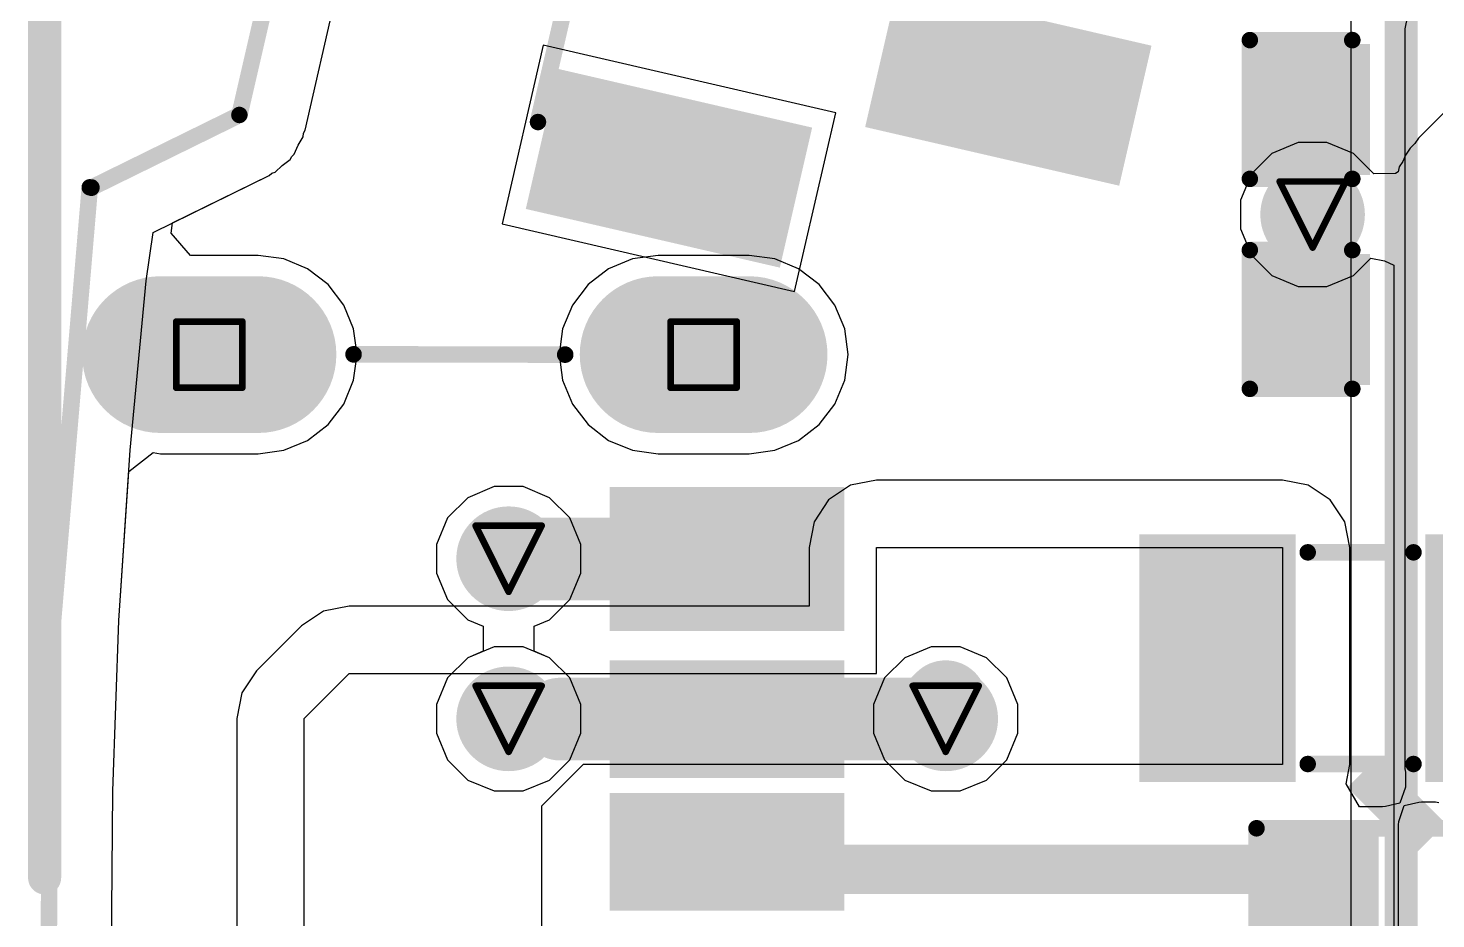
# Model space of a CAD drawing. Header units: inches. Extents: x -6 to 385, y -2 to 102.
# Drawn here: x -6.04 to 4.78, y 22.49 to 29.33 of the extents above; entities that cross this region are included whole.
import ezdxf

# ---------------------------------------------------------------- set-up
doc = ezdxf.new("R2010")
doc.units = ezdxf.units.IN
for name, color, linetype in [('Board outline', 216, 'Continuous'), ('Bottom Layer', 5, 'Continuous'), ('Bottom Overlay', 54, 'Continuous'), ('Bottom Paste', 16, 'Continuous'), ('Bottom Solder', 6, 'Continuous'), ('Dimensions', 6, 'Continuous'), ('Drill Drawing', 1, 'Continuous'), ('Layer 1', 16, 'Continuous'), ('Layer 2', 76, 'Continuous'), ('Multi-Layer', 9, 'Continuous'), ('Pad Holes', 156, 'Continuous'), ('Top Layer', 1, 'Continuous'), ('Top Solder', 216, 'Continuous'), ('Via Holes', 16, 'Continuous')]:
    doc.layers.add(name, color=color, linetype=linetype)

# ---------------------------------------------------------------- blocks, each defined once
blk = doc.blocks.new('C___0603_B_74')
at = {"layer": 'Bottom Layer'}
for points in [[(-1.143, -0.445), (-1.143, 0.445), (-0.381, 0.445), (-0.381, -0.445)], [(0.381, -0.445), (0.381, 0.445), (1.143, 0.445), (1.143, -0.445)]]:
    blk.add_hatch(color=5, dxfattribs=at).paths.add_polyline_path(points)
at = {"layer": 'Bottom Paste'}
for points in [[(-1.143, -0.445), (-1.143, 0.445), (-0.381, 0.445), (-0.381, -0.445)], [(0.381, -0.445), (0.381, 0.445), (1.143, 0.445), (1.143, -0.445)]]:
    blk.add_hatch(color=16, dxfattribs=at).paths.add_polyline_path(points)
at = {"layer": 'Bottom Solder'}
for points in [[(-1.203, -0.504), (-1.203, 0.504), (-0.321, 0.504), (-0.321, -0.504)], [(0.321, -0.504), (0.321, 0.504), (1.203, 0.504), (1.203, -0.504)]]:
    blk.add_hatch(color=6, dxfattribs=at).paths.add_polyline_path(points)
at = {"layer": 'Bottom Overlay'}
for points in [[(-1.245, 0.533, 0.127, 0.127, 0), (-0.457, 0.533, 0.127, 0.127, 0)], [(-1.245, -0.533, 0.127, 0.127, 0), (-1.245, 0.533, 0.127, 0.127, 0)], [(0.457, 0.533, 0.127, 0.127, 0), (1.245, 0.533, 0.127, 0.127, 0)], [(1.245, -0.533, 0.127, 0.127, 0), (1.245, 0.533, 0.127, 0.127, 0)], [(-1.245, -0.533, 0.127, 0.127, 0), (-0.457, -0.533, 0.127, 0.127, 0)], [(0.457, -0.533, 0.127, 0.127, 0), (1.245, -0.533, 0.127, 0.127, 0)]]:
    blk.add_lwpolyline(points, format="xyseb", dxfattribs=at)
for points in [[(-1.276, 0.533, 0.0635, 0.0635, 1), (-1.213, 0.533, 0.0635, 0.0635, 1)], [(-1.276, 0.533, 0.0635, 0.0635, 1), (-1.213, 0.533, 0.0635, 0.0635, 1)], [(-0.489, 0.533, 0.0635, 0.0635, 1), (-0.425, 0.533, 0.0635, 0.0635, 1)], [(0.425, 0.533, 0.0635, 0.0635, 1), (0.489, 0.533, 0.0635, 0.0635, 1)], [(1.213, 0.533, 0.0635, 0.0635, 1), (1.276, 0.533, 0.0635, 0.0635, 1)], [(1.213, 0.533, 0.0635, 0.0635, 1), (1.276, 0.533, 0.0635, 0.0635, 1)], [(-1.276, -0.533, 0.0635, 0.0635, 1), (-1.213, -0.533, 0.0635, 0.0635, 1)], [(-1.276, -0.533, 0.0635, 0.0635, 1), (-1.213, -0.533, 0.0635, 0.0635, 1)], [(-0.489, -0.533, 0.0635, 0.0635, 1), (-0.425, -0.533, 0.0635, 0.0635, 1)], [(0.425, -0.533, 0.0635, 0.0635, 1), (0.489, -0.533, 0.0635, 0.0635, 1)], [(1.213, -0.533, 0.0635, 0.0635, 1), (1.276, -0.533, 0.0635, 0.0635, 1)], [(1.213, -0.533, 0.0635, 0.0635, 1), (1.276, -0.533, 0.0635, 0.0635, 1)]]:
    blk.add_lwpolyline(points, format="xyseb", close=True, dxfattribs=at)
blk = doc.blocks.new('F____0805_B_75')
at = {"layer": 'Bottom Layer'}
for points in [[(-0.6, -0.85), (-1.6, -0.85), (-1.6, 0.85), (-0.6, 0.85)], [(1.6, -0.85), (0.6, -0.85), (0.6, 0.85), (1.6, 0.85)]]:
    blk.add_hatch(color=5, dxfattribs=at).paths.add_polyline_path(points)
at = {"layer": 'Bottom Paste'}
for points in [[(-0.6, -0.85), (-1.6, -0.85), (-1.6, 0.85), (-0.6, 0.85)], [(1.6, -0.85), (0.6, -0.85), (0.6, 0.85), (1.6, 0.85)]]:
    blk.add_hatch(color=16, dxfattribs=at).paths.add_polyline_path(points)
at = {"layer": 'Bottom Solder'}
for points in [[(-0.498, -0.952), (-1.702, -0.952), (-1.702, 0.952), (-0.498, 0.952)], [(1.702, -0.952), (0.498, -0.952), (0.498, 0.952), (1.702, 0.952)]]:
    blk.add_hatch(color=6, dxfattribs=at).paths.add_polyline_path(points)
at = {"layer": 'Bottom Overlay'}
for points in [[(-0.406, 0.813, 0.127, 0.127, 0), (0.406, 0.813, 0.127, 0.127, 0)], [(-0.406, -0.813, 0.127, 0.127, 0), (0.406, -0.813, 0.127, 0.127, 0)]]:
    blk.add_lwpolyline(points, format="xyseb", dxfattribs=at)
for points in [[(-0.438, 0.813, 0.0635, 0.0635, 1), (-0.375, 0.813, 0.0635, 0.0635, 1)], [(0.375, 0.813, 0.0635, 0.0635, 1), (0.438, 0.813, 0.0635, 0.0635, 1)], [(-0.438, -0.813, 0.0635, 0.0635, 1), (-0.375, -0.813, 0.0635, 0.0635, 1)], [(0.375, -0.813, 0.0635, 0.0635, 1), (0.438, -0.813, 0.0635, 0.0635, 1)]]:
    blk.add_lwpolyline(points, format="xyseb", close=True, dxfattribs=at)
blk = doc.blocks.new('C___0603_B_77')
at = {"layer": 'Bottom Layer'}
for points in [[(-1.143, -0.445), (-1.143, 0.445), (-0.381, 0.445), (-0.381, -0.445)], [(0.381, -0.445), (0.381, 0.445), (1.143, 0.445), (1.143, -0.445)]]:
    blk.add_hatch(color=5, dxfattribs=at).paths.add_polyline_path(points)
at = {"layer": 'Bottom Paste'}
for points in [[(-1.143, -0.445), (-1.143, 0.445), (-0.381, 0.445), (-0.381, -0.445)], [(0.381, -0.445), (0.381, 0.445), (1.143, 0.445), (1.143, -0.445)]]:
    blk.add_hatch(color=16, dxfattribs=at).paths.add_polyline_path(points)
at = {"layer": 'Bottom Solder'}
for points in [[(-1.203, -0.504), (-1.203, 0.504), (-0.321, 0.504), (-0.321, -0.504)], [(0.321, -0.504), (0.321, 0.504), (1.203, 0.504), (1.203, -0.504)]]:
    blk.add_hatch(color=6, dxfattribs=at).paths.add_polyline_path(points)
at = {"layer": 'Bottom Overlay'}
for points in [[(-1.245, 0.533, 0.127, 0.127, 0), (-0.457, 0.533, 0.127, 0.127, 0)], [(-1.245, -0.533, 0.127, 0.127, 0), (-1.245, 0.533, 0.127, 0.127, 0)], [(0.457, 0.533, 0.127, 0.127, 0), (1.245, 0.533, 0.127, 0.127, 0)], [(1.245, -0.533, 0.127, 0.127, 0), (1.245, 0.533, 0.127, 0.127, 0)], [(-1.245, -0.533, 0.127, 0.127, 0), (-0.457, -0.533, 0.127, 0.127, 0)], [(0.457, -0.533, 0.127, 0.127, 0), (1.245, -0.533, 0.127, 0.127, 0)]]:
    blk.add_lwpolyline(points, format="xyseb", dxfattribs=at)
for points in [[(-1.276, 0.533, 0.0635, 0.0635, 1), (-1.213, 0.533, 0.0635, 0.0635, 1)], [(-1.276, 0.533, 0.0635, 0.0635, 1), (-1.213, 0.533, 0.0635, 0.0635, 1)], [(-0.489, 0.533, 0.0635, 0.0635, 1), (-0.425, 0.533, 0.0635, 0.0635, 1)], [(0.425, 0.533, 0.0635, 0.0635, 1), (0.489, 0.533, 0.0635, 0.0635, 1)], [(1.213, 0.533, 0.0635, 0.0635, 1), (1.276, 0.533, 0.0635, 0.0635, 1)], [(1.213, 0.533, 0.0635, 0.0635, 1), (1.276, 0.533, 0.0635, 0.0635, 1)], [(-1.276, -0.533, 0.0635, 0.0635, 1), (-1.213, -0.533, 0.0635, 0.0635, 1)], [(-1.276, -0.533, 0.0635, 0.0635, 1), (-1.213, -0.533, 0.0635, 0.0635, 1)], [(-0.489, -0.533, 0.0635, 0.0635, 1), (-0.425, -0.533, 0.0635, 0.0635, 1)], [(0.425, -0.533, 0.0635, 0.0635, 1), (0.489, -0.533, 0.0635, 0.0635, 1)], [(1.213, -0.533, 0.0635, 0.0635, 1), (1.276, -0.533, 0.0635, 0.0635, 1)], [(1.213, -0.533, 0.0635, 0.0635, 1), (1.276, -0.533, 0.0635, 0.0635, 1)]]:
    blk.add_lwpolyline(points, format="xyseb", close=True, dxfattribs=at)
blk = doc.blocks.new('R___0603_B_172')
at = {"layer": 'Bottom Layer'}
for points in [[(-1.143, -0.4445), (-1.143, 0.4445), (-0.381, 0.4445), (-0.381, -0.4445)], [(0.381, -0.4445), (0.381, 0.4445), (1.143, 0.4445), (1.143, -0.4445)]]:
    blk.add_hatch(color=5, dxfattribs=at).paths.add_polyline_path(points)
at = {"layer": 'Bottom Paste'}
for points in [[(-1.143, -0.4445), (-1.143, 0.4445), (-0.381, 0.4445), (-0.381, -0.4445)], [(0.381, -0.4445), (0.381, 0.4445), (1.143, 0.4445), (1.143, -0.4445)]]:
    blk.add_hatch(color=16, dxfattribs=at).paths.add_polyline_path(points)
at = {"layer": 'Bottom Solder'}
for points in [[(-1.2446, -0.5461), (-1.2446, 0.5461), (-0.2794, 0.5461), (-0.2794, -0.5461)], [(0.2794, -0.5461), (0.2794, 0.5461), (1.2446, 0.5461), (1.2446, -0.5461)]]:
    blk.add_hatch(color=6, dxfattribs=at).paths.add_polyline_path(points)
at = {"layer": 'Bottom Overlay'}
for points in [[(-1.2192, -0.5334, 0.127, 0.127, 0), (-1.2192, 0.5334, 0.127, 0.127, 0)], [(-1.2192, 0.5334, 0.127, 0.127, 0), (1.2192, 0.5334, 0.127, 0.127, 0)], [(1.2192, -0.5334, 0.127, 0.127, 0), (1.2192, 0.5334, 0.127, 0.127, 0)], [(-1.2192, -0.5334, 0.127, 0.127, 0), (1.2192, -0.5334, 0.127, 0.127, 0)]]:
    blk.add_lwpolyline(points, format="xyseb", dxfattribs=at)
for points in [[(-1.25095, 0.5334, 0.0635, 0.0635, 1), (-1.18745, 0.5334, 0.0635, 0.0635, 1)], [(-1.25095, 0.5334, 0.0635, 0.0635, 1), (-1.18745, 0.5334, 0.0635, 0.0635, 1)], [(1.18745, 0.5334, 0.0635, 0.0635, 1), (1.25095, 0.5334, 0.0635, 0.0635, 1)], [(1.18745, 0.5334, 0.0635, 0.0635, 1), (1.25095, 0.5334, 0.0635, 0.0635, 1)], [(-1.25095, -0.5334, 0.0635, 0.0635, 1), (-1.18745, -0.5334, 0.0635, 0.0635, 1)], [(-1.25095, -0.5334, 0.0635, 0.0635, 1), (-1.18745, -0.5334, 0.0635, 0.0635, 1)], [(1.18745, -0.5334, 0.0635, 0.0635, 1), (1.25095, -0.5334, 0.0635, 0.0635, 1)], [(1.18745, -0.5334, 0.0635, 0.0635, 1), (1.25095, -0.5334, 0.0635, 0.0635, 1)]]:
    blk.add_lwpolyline(points, format="xyseb", close=True, dxfattribs=at)
blk = doc.blocks.new('TP12422673_B_175')
at = {"layer": 'Bottom Layer'}
for points in [[(2.9, 2.1), (2.9, 0.3), (2, 0.3), (2, 2.1)], [(4.1, -0.3), (4.1, -2.1), (3.2, -2.1), (3.2, -0.3)]]:
    blk.add_hatch(color=5, dxfattribs=at).paths.add_polyline_path(points)
at = {"layer": 'Bottom Paste'}
for points in [[(2.9, 2.1), (2.9, 0.3), (2, 0.3), (2, 2.1)], [(4.1, -0.3), (4.1, -2.1), (3.2, -2.1), (3.2, -0.3)]]:
    blk.add_hatch(color=16, dxfattribs=at).paths.add_polyline_path(points)
at = {"layer": 'Bottom Solder'}
for points in [[(3.002, 2.202), (3.002, 0.198), (1.898, 0.198), (1.898, 2.202)], [(4.202, -0.198), (4.202, -2.202), (3.098, -2.202), (3.098, -0.198)]]:
    blk.add_hatch(color=6, dxfattribs=at).paths.add_polyline_path(points)
at = {"layer": 'Bottom Overlay'}
blk.add_lwpolyline([(3.531, -2.261, 0.127, 0.127, 0), (-3.429, -2.261, 0.127, 0.127, 0)], format="xyseb", dxfattribs=at)
blk.add_lwpolyline([(3.499, -2.261, 0.0635, 0.0635, 1), (3.562, -2.261, 0.0635, 0.0635, 1)], format="xyseb", close=True, dxfattribs=at)
blk = doc.blocks.new('TYPE_C_31_M_17__B_176')
at = {"layer": 'Bottom Layer'}
h = blk.add_hatch(color=5, dxfattribs=at)
edge = h.paths.add_edge_path()
edge.add_arc((4.32, 1.615), 0.5, 180, 360)
edge.add_line((4.82, 1.615), (4.82, 2.365))
edge.add_arc((4.32, 2.365), 0.5, 0, 180)
edge.add_line((3.82, 2.365), (3.82, 1.615))
h = blk.add_hatch(color=5, dxfattribs=at)
edge = h.paths.add_edge_path()
edge.add_arc((4.32, -2.16), 0.5, 180, 360)
edge.add_line((4.82, -2.16), (4.82, -1.46))
edge.add_arc((4.32, -1.46), 0.5, 0, 180)
edge.add_line((3.82, -1.46), (3.82, -2.16))
for points in [[(0.15, -1.19), (0.85, -1.19), (0.85, -2.79), (0.15, -2.79)], [(1.17, -1.19), (1.87, -1.19), (1.87, -2.79), (1.17, -2.79)], [(2.3, -1.19), (3.2, -1.19), (3.2, -2.79), (2.3, -2.79)]]:
    blk.add_hatch(color=5, dxfattribs=at).paths.add_polyline_path(points)
at = {"layer": 'Bottom Paste'}
for points in [[(0.15, -1.19), (0.85, -1.19), (0.85, -2.79), (0.15, -2.79)], [(1.17, -1.19), (1.87, -1.19), (1.87, -2.79), (1.17, -2.79)], [(2.3, -1.19), (3.2, -1.19), (3.2, -2.79), (2.3, -2.79)]]:
    blk.add_hatch(color=16, dxfattribs=at).paths.add_polyline_path(points)
at = {"layer": 'Bottom Solder'}
h = blk.add_hatch(color=6, dxfattribs=at)
edge = h.paths.add_edge_path()
edge.add_arc((4.32, 1.615), 0.602, 180, 360)
edge.add_line((4.922, 1.615), (4.922, 2.365))
edge.add_arc((4.32, 2.365), 0.602, 0, 180)
edge.add_line((3.718, 2.365), (3.718, 1.615))
h = blk.add_hatch(color=6, dxfattribs=at)
edge = h.paths.add_edge_path()
edge.add_arc((4.32, -2.16), 0.602, 180, 360)
edge.add_line((4.922, -2.16), (4.922, -1.46))
edge.add_arc((4.32, -1.46), 0.602, 0, 180)
edge.add_line((3.718, -1.46), (3.718, -2.16))
for points in [[(0.048, -1.088), (0.952, -1.088), (0.952, -2.892), (0.048, -2.892)], [(1.068, -1.088), (1.972, -1.088), (1.972, -2.892), (1.068, -2.892)], [(2.198, -1.088), (3.302, -1.088), (3.302, -2.892), (2.198, -2.892)]]:
    blk.add_hatch(color=6, dxfattribs=at).paths.add_polyline_path(points)
at = {"layer": 'Layer 1'}
h = blk.add_hatch(color=16, dxfattribs=at)
edge = h.paths.add_edge_path()
edge.add_arc((4.32, 1.615), 0.5, 180, 360)
edge.add_line((4.82, 1.615), (4.82, 2.365))
edge.add_arc((4.32, 2.365), 0.5, 0, 180)
edge.add_line((3.82, 2.365), (3.82, 1.615))
h = blk.add_hatch(color=16, dxfattribs=at)
edge = h.paths.add_edge_path()
edge.add_arc((4.32, -2.16), 0.5, 180, 360)
edge.add_line((4.82, -2.16), (4.82, -1.46))
edge.add_arc((4.32, -1.46), 0.5, 0, 180)
edge.add_line((3.82, -1.46), (3.82, -2.16))
at = {"layer": 'Layer 2'}
h = blk.add_hatch(color=76, dxfattribs=at)
edge = h.paths.add_edge_path()
edge.add_arc((4.32, 1.615), 0.5, 180, 360)
edge.add_line((4.82, 1.615), (4.82, 2.365))
edge.add_arc((4.32, 2.365), 0.5, 0, 180)
edge.add_line((3.82, 2.365), (3.82, 1.615))
h = blk.add_hatch(color=76, dxfattribs=at)
edge = h.paths.add_edge_path()
edge.add_arc((4.32, -2.16), 0.5, 180, 360)
edge.add_line((4.82, -2.16), (4.82, -1.46))
edge.add_arc((4.32, -1.46), 0.5, 0, 180)
edge.add_line((3.82, -1.46), (3.82, -2.16))
at = {"layer": 'Multi-Layer'}
h = blk.add_hatch(color=9, dxfattribs=at)
edge = h.paths.add_edge_path()
edge.add_arc((4.32, 1.615), 0.5, 180, 360)
edge.add_line((4.82, 1.615), (4.82, 2.365))
edge.add_arc((4.32, 2.365), 0.5, 0, 180)
edge.add_line((3.82, 2.365), (3.82, 1.615))
h = blk.add_hatch(color=9, dxfattribs=at)
edge = h.paths.add_edge_path()
edge.add_arc((4.32, -2.16), 0.5, 180, 360)
edge.add_line((4.82, -2.16), (4.82, -1.46))
edge.add_arc((4.32, -1.46), 0.5, 0, 180)
edge.add_line((3.82, -1.46), (3.82, -2.16))
at = {"layer": 'Pad Holes'}
h = blk.add_hatch(color=7, dxfattribs=at)
edge = h.paths.add_edge_path()
edge.add_arc((4.32, 2.33), 0.26, 0, 180)
edge.add_line((4.06, 2.33), (4.06, 1.65))
edge.add_arc((4.32, 1.65), 0.26, 180, 360)
edge.add_line((4.58, 1.65), (4.58, 2.33))
h = blk.add_hatch(color=7, dxfattribs=at)
edge = h.paths.add_edge_path()
edge.add_arc((4.32, -1.47), 0.26, 0, 180)
edge.add_line((4.06, -1.47), (4.06, -2.15))
edge.add_arc((4.32, -2.15), 0.26, 180, 360)
edge.add_line((4.58, -2.15), (4.58, -1.47))
at = {"layer": 'Top Layer'}
h = blk.add_hatch(color=1, dxfattribs=at)
edge = h.paths.add_edge_path()
edge.add_arc((4.32, 1.615), 0.5, 180, 360)
edge.add_line((4.82, 1.615), (4.82, 2.365))
edge.add_arc((4.32, 2.365), 0.5, 0, 180)
edge.add_line((3.82, 2.365), (3.82, 1.615))
h = blk.add_hatch(color=1, dxfattribs=at)
edge = h.paths.add_edge_path()
edge.add_arc((4.32, -2.16), 0.5, 180, 360)
edge.add_line((4.82, -2.16), (4.82, -1.46))
edge.add_arc((4.32, -1.46), 0.5, 0, 180)
edge.add_line((3.82, -1.46), (3.82, -2.16))
at = {"layer": 'Top Solder'}
h = blk.add_hatch(color=216, dxfattribs=at)
edge = h.paths.add_edge_path()
edge.add_arc((4.32, 1.615), 0.602, 180, 360)
edge.add_line((4.922, 1.615), (4.922, 2.365))
edge.add_arc((4.32, 2.365), 0.602, 0, 180)
edge.add_line((3.718, 2.365), (3.718, 1.615))
h = blk.add_hatch(color=216, dxfattribs=at)
edge = h.paths.add_edge_path()
edge.add_arc((4.32, -2.16), 0.602, 180, 360)
edge.add_line((4.922, -2.16), (4.922, -1.46))
edge.add_arc((4.32, -1.46), 0.602, 0, 180)
edge.add_line((3.718, -1.46), (3.718, -2.16))
at = {"layer": 'Bottom Overlay'}
blk.add_lwpolyline([(4.322, 0.881, 0.127, 0.127, 0), (4.32, -0.746, 0.127, 0.127, 0)], format="xyseb", dxfattribs=at)
for points in [[(4.29, 0.881, 0.0635, 0.0635, 1), (4.354, 0.881, 0.0635, 0.0635, 1)], [(4.288, -0.746, 0.0635, 0.0635, 1), (4.352, -0.746, 0.0635, 0.0635, 1)]]:
    blk.add_lwpolyline(points, format="xyseb", close=True, dxfattribs=at)

msp = doc.modelspace()

# ---------------------------------------------------------------- hatches: boundary and pattern name
at = {"layer": 'Bottom Layer'}
h = msp.add_hatch(color=5, dxfattribs=at)
edge = h.paths.add_edge_path()
edge.add_arc((3.829, 27.896), 0.3, 0, 360)
h = msp.add_hatch(color=5, dxfattribs=at)
edge = h.paths.add_edge_path()
edge.add_arc((-2.351, 25.252), 0.3, 0, 360)
h = msp.add_hatch(color=5, dxfattribs=at)
edge = h.paths.add_edge_path()
edge.add_arc((-2.351, 24.022), 0.3, 0, 360)
h = msp.add_hatch(color=5, dxfattribs=at)
edge = h.paths.add_edge_path()
edge.add_arc((1.009, 24.022), 0.3, 0, 360)
msp.add_hatch(color=5, dxfattribs=at).paths.add_polyline_path([(4.851, 23.218), (4.335, 23.735), (4.096, 23.495), (4.612, 22.979)])
at = {"layer": 'Bottom Solder'}
h = msp.add_hatch(color=6, dxfattribs=at)
edge = h.paths.add_edge_path()
edge.add_arc((3.829, 27.896), 0.402, 0, 360)
h = msp.add_hatch(color=6, dxfattribs=at)
edge = h.paths.add_edge_path()
edge.add_arc((-2.351, 25.252), 0.402, 0, 360)
h = msp.add_hatch(color=6, dxfattribs=at)
edge = h.paths.add_edge_path()
edge.add_arc((-2.351, 24.022), 0.402, 0, 360)
h = msp.add_hatch(color=6, dxfattribs=at)
edge = h.paths.add_edge_path()
edge.add_arc((1.009, 24.022), 0.402, 0, 360)
at = {"layer": 'Layer 1'}
h = msp.add_hatch(color=16, dxfattribs=at)
edge = h.paths.add_edge_path()
edge.add_arc((3.829, 27.896), 0.3, 0, 360)
h = msp.add_hatch(color=16, dxfattribs=at)
edge = h.paths.add_edge_path()
edge.add_arc((-2.351, 25.252), 0.3, 0, 360)
h = msp.add_hatch(color=16, dxfattribs=at)
edge = h.paths.add_edge_path()
edge.add_arc((-2.351, 24.022), 0.3, 0, 360)
h = msp.add_hatch(color=16, dxfattribs=at)
edge = h.paths.add_edge_path()
edge.add_arc((1.009, 24.022), 0.3, 0, 360)
at = {"layer": 'Layer 2'}
h = msp.add_hatch(color=76, dxfattribs=at)
edge = h.paths.add_edge_path()
edge.add_arc((3.829, 27.896), 0.3, 0, 360)
h = msp.add_hatch(color=76, dxfattribs=at)
edge = h.paths.add_edge_path()
edge.add_arc((-2.351, 25.252), 0.3, 0, 360)
h = msp.add_hatch(color=76, dxfattribs=at)
edge = h.paths.add_edge_path()
edge.add_arc((-2.351, 24.022), 0.3, 0, 360)
h = msp.add_hatch(color=76, dxfattribs=at)
edge = h.paths.add_edge_path()
edge.add_arc((1.009, 24.022), 0.3, 0, 360)
at = {"layer": 'Top Layer'}
h = msp.add_hatch(color=1, dxfattribs=at)
edge = h.paths.add_edge_path()
edge.add_arc((3.829, 27.896), 0.3, 0, 360)
h = msp.add_hatch(color=1, dxfattribs=at)
edge = h.paths.add_edge_path()
edge.add_arc((-2.351, 25.252), 0.3, 0, 360)
h = msp.add_hatch(color=1, dxfattribs=at)
edge = h.paths.add_edge_path()
edge.add_arc((-2.351, 24.022), 0.3, 0, 360)
h = msp.add_hatch(color=1, dxfattribs=at)
edge = h.paths.add_edge_path()
edge.add_arc((1.009, 24.022), 0.3, 0, 360)
at = {"layer": 'Top Solder'}
h = msp.add_hatch(color=216, dxfattribs=at)
edge = h.paths.add_edge_path()
edge.add_arc((3.829, 27.896), 0.402, 0, 360)
h = msp.add_hatch(color=216, dxfattribs=at)
edge = h.paths.add_edge_path()
edge.add_arc((-2.351, 25.252), 0.402, 0, 360)
h = msp.add_hatch(color=216, dxfattribs=at)
edge = h.paths.add_edge_path()
edge.add_arc((-2.351, 24.022), 0.402, 0, 360)
h = msp.add_hatch(color=216, dxfattribs=at)
edge = h.paths.add_edge_path()
edge.add_arc((1.009, 24.022), 0.402, 0, 360)
at = {"layer": 'Via Holes'}
h = msp.add_hatch(color=7, dxfattribs=at)
edge = h.paths.add_edge_path()
edge.add_arc((3.829, 27.896), 0.15, 0, 360)
h = msp.add_hatch(color=7, dxfattribs=at)
edge = h.paths.add_edge_path()
edge.add_arc((-2.351, 25.252), 0.15, 0, 360)
h = msp.add_hatch(color=7, dxfattribs=at)
edge = h.paths.add_edge_path()
edge.add_arc((-2.351, 24.022), 0.15, 0, 360)
h = msp.add_hatch(color=7, dxfattribs=at)
edge = h.paths.add_edge_path()
edge.add_arc((1.009, 24.022), 0.15, 0, 360)

# ---------------------------------------------------------------- linework, layer by layer
at = {"layer": 'Board outline'}
for points in [[(-4.42, 28.661, 0.127, 0.127, 0), (-2.632, 36.408, 0.127, 0.127, 0)], [(-5.558, 28.102, 0.127, 0.127, 0), (-4.42, 28.661, 0.127, 0.127, 0)], [(-5.648, 17.521, 0.127, 0.127, -0.057985), (-5.57, 28.105, 0.127, 0.127, 0)], [(-5.558, 28.104, 0.127, 0.127, 0), (-5.558, 28.103, 0.127, 0.127, 0)], [(-5.558, 28.103, 0.0254, 0.0254, 0), (-5.558, 28.102, 0.0254, 0.0254, 0)]]:
    msp.add_lwpolyline(points, format="xyseb", dxfattribs=at)
for points in [[(-4.452, 28.661, 0.0635, 0.0635, 1), (-4.389, 28.661, 0.0635, 0.0635, 1)], [(-4.452, 28.661, 0.0635, 0.0635, 1), (-4.389, 28.661, 0.0635, 0.0635, 1)], [(-5.602, 28.105, 0.0635, 0.0635, 1), (-5.539, 28.105, 0.0635, 0.0635, 1)], [(-5.59, 28.104, 0.0635, 0.0635, 1), (-5.526, 28.104, 0.0635, 0.0635, 1)], [(-5.59, 28.103, 0.0635, 0.0635, 1), (-5.526, 28.103, 0.0635, 0.0635, 1)], [(-5.59, 28.102, 0.0635, 0.0635, 1), (-5.526, 28.102, 0.0635, 0.0635, 1)], [(-5.564, 28.103, 0.0127, 0.0127, 1), (-5.552, 28.103, 0.0127, 0.0127, 1)], [(-5.564, 28.102, 0.0127, 0.0127, 1), (-5.552, 28.102, 0.0127, 0.0127, 1)]]:
    msp.add_lwpolyline(points, format="xyseb", close=True, dxfattribs=at)
at = {"layer": 'Bottom Layer'}
for p, q in [((-3.916, 28.545), (-2.127, 36.291)), ((4.558, 29.423), (4.539, 29.323)), ((4.539, 29.323), (4.539, 23.638)), ((-2.085, 29.197), (-2.401, 27.825)), ((0.164, 28.678), (-2.085, 29.197)), ((-0.153, 27.306), (0.164, 28.678)), ((-3.968, 28.429), (-3.93, 28.494)), ((-3.93, 28.494), (-3.927, 28.521)), ((-3.927, 28.521), (-3.916, 28.545)), ((-4.018, 28.342), (-3.999, 28.36)), ((-3.999, 28.36), (-3.968, 28.429)), ((-4.146, 28.222), (-4.091, 28.274)), ((-4.091, 28.274), (-4.031, 28.319)), ((-4.031, 28.319), (-4.018, 28.342)), ((-5.084, 27.757), (-4.192, 28.196)), ((-4.192, 28.196), (-4.171, 28.213)), ((-4.171, 28.213), (-4.146, 28.222)), ((-2.401, 27.825), (-0.153, 27.306)), ((-5.137, 27.386), (-5.084, 27.757)), ((-5.26, 26.086), (-5.137, 27.386)), ((-5.346, 24.778), (-5.26, 26.086)), ((0.277, 25.817), (0.109, 25.704)), ((0.476, 25.856), (0.277, 25.817)), ((3.598, 25.856), (0.476, 25.856)), ((3.796, 25.817), (3.598, 25.856)), ((3.964, 25.704), (3.796, 25.817)), ((0.109, 25.704), (-0.003, 25.536)), ((4.076, 25.536), (3.964, 25.704)), ((-0.003, 25.536), (-0.042, 25.338)), ((4.116, 25.338), (4.076, 25.536)), ((-0.042, 25.338), (-0.042, 24.888)), ((0.476, 24.37), (0.476, 25.338)), ((0.476, 25.338), (3.598, 25.338)), ((3.598, 25.338), (3.598, 23.67)), ((4.116, 23.67), (4.116, 25.338)), ((-3.577, 24.888), (-3.775, 24.849)), ((-0.042, 24.888), (-3.577, 24.888)), ((-3.775, 24.849), (-3.943, 24.736)), ((-5.393, 23.467), (-5.346, 24.778)), ((-3.943, 24.736), (-4.29, 24.39)), ((-4.29, 24.39), (-4.402, 24.222)), ((-3.923, 24.024), (-3.577, 24.37)), ((-3.577, 24.37), (0.476, 24.37)), ((-4.402, 24.222), (-4.441, 24.024)), ((-4.441, 24.024), (-4.441, 20.976)), ((-3.923, 20.976), (-3.923, 24.024)), ((-1.777, 23.67), (-2.097, 23.35)), ((3.598, 23.67), (-1.777, 23.67)), ((4.087, 23.524), (4.116, 23.67)), ((4.539, 23.638), (4.544, 23.613)), ((4.544, 23.613), (4.544, 23.541)), ((4.19, 23.347), (4.087, 23.524)), ((4.542, 23.497), (4.499, 23.374)), ((4.544, 23.522), (4.542, 23.497)), ((4.544, 23.541), (4.544, 23.522)), ((-5.403, 22.156), (-5.393, 23.467)), ((4.499, 23.374), (4.388, 23.348)), ((4.534, 23.357), (4.646, 23.383)), ((4.646, 23.383), (4.667, 23.384)), ((4.667, 23.384), (4.691, 23.384)), ((4.691, 23.384), (4.773, 23.384)), ((4.773, 23.384), (4.798, 23.379)), ((-2.097, 23.35), (-2.097, 21.65)), ((4.342, 23.347), (4.19, 23.347)), ((4.366, 23.347), (4.342, 23.347)), ((4.388, 23.348), (4.366, 23.347)), ((4.491, 23.234), (4.534, 23.357)), ((4.49, 23.209), (4.491, 23.234)), ((4.49, 23.189), (4.49, 23.209)), ((4.49, 21.95), (4.49, 23.189))]:
    msp.add_line(p, q, dxfattribs=at)
for points in [[(1.49, 28.881, 0.381, 0.381, 0), (2.018, 28.493, 0.381, 0.381, 0)], [(3.829, 27.896, 0.508, 0.508, 0), (3.829, 28.703, 0.508, 0.508, 0)], [(3.829, 27.09, 0.508, 0.508, 0), (3.829, 27.896, 0.508, 0.508, 0)], [(-2.35, 25.25, 0.635, 0.635, 0), (-0.672, 25.25, 0.635, 0.635, 0)], [(0.875, 24.02, 0.635, 0.635, 0), (1.009, 24.154, 0.635, 0.635, 0)], [(-1.953, 24.02, 0.635, 0.635, 0), (0.875, 24.02, 0.635, 0.635, 0)], [(-0.672, 23, 0.381, 0.381, 0), (-0.538, 22.866, 0.381, 0.381, 0)], [(-0.538, 22.866, 0.381, 0.381, 0), (3.785, 22.866, 0.381, 0.381, 0)], [(3.785, 22.866, 0.381, 0.381, 0), (3.855, 22.797, 0.381, 0.381, 0)]]:
    msp.add_lwpolyline(points, format="xyseb", dxfattribs=at)
for points in [[(1.395, 28.881, 0.191, 0.191, 1), (1.585, 28.881, 0.191, 0.191, 1)], [(3.702, 28.703, 0.254, 0.254, 1), (3.956, 28.703, 0.254, 0.254, 1)], [(1.923, 28.493, 0.191, 0.191, 1), (2.113, 28.493, 0.191, 0.191, 1)], [(3.702, 27.896, 0.254, 0.254, 1), (3.956, 27.896, 0.254, 0.254, 1)], [(3.702, 27.896, 0.254, 0.254, 1), (3.956, 27.896, 0.254, 0.254, 1)], [(3.702, 27.09, 0.254, 0.254, 1), (3.956, 27.09, 0.254, 0.254, 1)], [(-2.509, 25.25, 0.318, 0.318, 1), (-2.191, 25.25, 0.318, 0.318, 1)], [(-0.831, 25.25, 0.318, 0.318, 1), (-0.513, 25.25, 0.318, 0.318, 1)], [(0.85, 24.154, 0.318, 0.318, 1), (1.167, 24.154, 0.318, 0.318, 1)], [(-2.112, 24.02, 0.318, 0.318, 1), (-1.794, 24.02, 0.318, 0.318, 1)], [(0.716, 24.02, 0.318, 0.318, 1), (1.034, 24.02, 0.318, 0.318, 1)], [(0.716, 24.02, 0.318, 0.318, 1), (1.034, 24.02, 0.318, 0.318, 1)], [(-0.767, 23, 0.191, 0.191, 1), (-0.577, 23, 0.191, 0.191, 1)], [(-0.633, 22.866, 0.191, 0.191, 1), (-0.443, 22.866, 0.191, 0.191, 1)], [(-0.633, 22.866, 0.191, 0.191, 1), (-0.443, 22.866, 0.191, 0.191, 1)], [(3.69, 22.866, 0.191, 0.191, 1), (3.88, 22.866, 0.191, 0.191, 1)], [(3.69, 22.866, 0.191, 0.191, 1), (3.88, 22.866, 0.191, 0.191, 1)], [(3.759, 22.797, 0.191, 0.191, 1), (3.95, 22.797, 0.191, 0.191, 1)]]:
    msp.add_lwpolyline(points, format="xyseb", close=True, dxfattribs=at)
at = {"layer": 'Dimensions'}
msp.add_lwpolyline([(-5.917, 22.8, 0.254, 0.254, 0), (-5.917, 65.024, 0.254, 0.254, 0)], format="xyseb", dxfattribs=at)
msp.add_lwpolyline([(-5.981, 22.8, 0.127, 0.127, 1), (-5.854, 22.8, 0.127, 0.127, 1)], format="xyseb", close=True, dxfattribs=at)
at = {"layer": 'Drill Drawing'}
for points in [[(3.575, 28.15, 0.0508, 0.0508, 0), (4.083, 28.15, 0.0508, 0.0508, 0)], [(3.575, 28.15, 0.0508, 0.0508, 0), (3.829, 27.642, 0.0508, 0.0508, 0)], [(3.829, 27.642, 0.0508, 0.0508, 0), (4.083, 28.15, 0.0508, 0.0508, 0)], [(-4.906, 27.074, 0.0508, 0.0508, 0), (-4.398, 27.074, 0.0508, 0.0508, 0)], [(-4.906, 26.566, 0.0508, 0.0508, 0), (-4.906, 27.074, 0.0508, 0.0508, 0)], [(-4.398, 26.566, 0.0508, 0.0508, 0), (-4.398, 27.074, 0.0508, 0.0508, 0)], [(-1.106, 27.074, 0.0508, 0.0508, 0), (-0.598, 27.074, 0.0508, 0.0508, 0)], [(-1.106, 26.566, 0.0508, 0.0508, 0), (-1.106, 27.074, 0.0508, 0.0508, 0)], [(-0.598, 26.566, 0.0508, 0.0508, 0), (-0.598, 27.074, 0.0508, 0.0508, 0)], [(-4.906, 26.566, 0.0508, 0.0508, 0), (-4.398, 26.566, 0.0508, 0.0508, 0)], [(-1.106, 26.566, 0.0508, 0.0508, 0), (-0.598, 26.566, 0.0508, 0.0508, 0)], [(-2.605, 25.506, 0.0508, 0.0508, 0), (-2.097, 25.506, 0.0508, 0.0508, 0)], [(-2.605, 25.506, 0.0508, 0.0508, 0), (-2.351, 24.998, 0.0508, 0.0508, 0)], [(-2.351, 24.998, 0.0508, 0.0508, 0), (-2.097, 25.506, 0.0508, 0.0508, 0)], [(-2.605, 24.276, 0.0508, 0.0508, 0), (-2.097, 24.276, 0.0508, 0.0508, 0)], [(-2.605, 24.276, 0.0508, 0.0508, 0), (-2.351, 23.768, 0.0508, 0.0508, 0)], [(-2.351, 23.768, 0.0508, 0.0508, 0), (-2.097, 24.276, 0.0508, 0.0508, 0)], [(0.755, 24.276, 0.0508, 0.0508, 0), (1.263, 24.276, 0.0508, 0.0508, 0)], [(0.755, 24.276, 0.0508, 0.0508, 0), (1.009, 23.768, 0.0508, 0.0508, 0)], [(1.009, 23.768, 0.0508, 0.0508, 0), (1.263, 24.276, 0.0508, 0.0508, 0)]]:
    msp.add_lwpolyline(points, format="xyseb", dxfattribs=at)
for points in [[(3.563, 28.15, 0.0254, 0.0254, 1), (3.588, 28.15, 0.0254, 0.0254, 1)], [(3.563, 28.15, 0.0254, 0.0254, 1), (3.588, 28.15, 0.0254, 0.0254, 1)], [(4.071, 28.15, 0.0254, 0.0254, 1), (4.096, 28.15, 0.0254, 0.0254, 1)], [(4.071, 28.15, 0.0254, 0.0254, 1), (4.096, 28.15, 0.0254, 0.0254, 1)], [(3.817, 27.642, 0.0254, 0.0254, 1), (3.842, 27.642, 0.0254, 0.0254, 1)], [(3.817, 27.642, 0.0254, 0.0254, 1), (3.842, 27.642, 0.0254, 0.0254, 1)], [(-4.919, 27.074, 0.0254, 0.0254, 1), (-4.893, 27.074, 0.0254, 0.0254, 1)], [(-4.919, 27.074, 0.0254, 0.0254, 1), (-4.893, 27.074, 0.0254, 0.0254, 1)], [(-4.411, 27.074, 0.0254, 0.0254, 1), (-4.385, 27.074, 0.0254, 0.0254, 1)], [(-4.411, 27.074, 0.0254, 0.0254, 1), (-4.385, 27.074, 0.0254, 0.0254, 1)], [(-1.119, 27.074, 0.0254, 0.0254, 1), (-1.093, 27.074, 0.0254, 0.0254, 1)], [(-1.119, 27.074, 0.0254, 0.0254, 1), (-1.093, 27.074, 0.0254, 0.0254, 1)], [(-0.611, 27.074, 0.0254, 0.0254, 1), (-0.585, 27.074, 0.0254, 0.0254, 1)], [(-0.611, 27.074, 0.0254, 0.0254, 1), (-0.585, 27.074, 0.0254, 0.0254, 1)], [(-4.919, 26.566, 0.0254, 0.0254, 1), (-4.893, 26.566, 0.0254, 0.0254, 1)], [(-4.919, 26.566, 0.0254, 0.0254, 1), (-4.893, 26.566, 0.0254, 0.0254, 1)], [(-4.411, 26.566, 0.0254, 0.0254, 1), (-4.385, 26.566, 0.0254, 0.0254, 1)], [(-4.411, 26.566, 0.0254, 0.0254, 1), (-4.385, 26.566, 0.0254, 0.0254, 1)], [(-1.119, 26.566, 0.0254, 0.0254, 1), (-1.093, 26.566, 0.0254, 0.0254, 1)], [(-1.119, 26.566, 0.0254, 0.0254, 1), (-1.093, 26.566, 0.0254, 0.0254, 1)], [(-0.611, 26.566, 0.0254, 0.0254, 1), (-0.585, 26.566, 0.0254, 0.0254, 1)], [(-0.611, 26.566, 0.0254, 0.0254, 1), (-0.585, 26.566, 0.0254, 0.0254, 1)], [(-2.617, 25.506, 0.0254, 0.0254, 1), (-2.592, 25.506, 0.0254, 0.0254, 1)], [(-2.617, 25.506, 0.0254, 0.0254, 1), (-2.592, 25.506, 0.0254, 0.0254, 1)], [(-2.109, 25.506, 0.0254, 0.0254, 1), (-2.084, 25.506, 0.0254, 0.0254, 1)], [(-2.109, 25.506, 0.0254, 0.0254, 1), (-2.084, 25.506, 0.0254, 0.0254, 1)], [(-2.363, 24.998, 0.0254, 0.0254, 1), (-2.338, 24.998, 0.0254, 0.0254, 1)], [(-2.363, 24.998, 0.0254, 0.0254, 1), (-2.338, 24.998, 0.0254, 0.0254, 1)], [(-2.617, 24.276, 0.0254, 0.0254, 1), (-2.592, 24.276, 0.0254, 0.0254, 1)], [(-2.617, 24.276, 0.0254, 0.0254, 1), (-2.592, 24.276, 0.0254, 0.0254, 1)], [(-2.109, 24.276, 0.0254, 0.0254, 1), (-2.084, 24.276, 0.0254, 0.0254, 1)], [(-2.109, 24.276, 0.0254, 0.0254, 1), (-2.084, 24.276, 0.0254, 0.0254, 1)], [(0.742, 24.276, 0.0254, 0.0254, 1), (0.767, 24.276, 0.0254, 0.0254, 1)], [(0.742, 24.276, 0.0254, 0.0254, 1), (0.767, 24.276, 0.0254, 0.0254, 1)], [(1.25, 24.276, 0.0254, 0.0254, 1), (1.275, 24.276, 0.0254, 0.0254, 1)], [(1.25, 24.276, 0.0254, 0.0254, 1), (1.275, 24.276, 0.0254, 0.0254, 1)], [(-2.363, 23.768, 0.0254, 0.0254, 1), (-2.338, 23.768, 0.0254, 0.0254, 1)], [(-2.363, 23.768, 0.0254, 0.0254, 1), (-2.338, 23.768, 0.0254, 0.0254, 1)], [(0.996, 23.768, 0.0254, 0.0254, 1), (1.021, 23.768, 0.0254, 0.0254, 1)], [(0.996, 23.768, 0.0254, 0.0254, 1), (1.021, 23.768, 0.0254, 0.0254, 1)]]:
    msp.add_lwpolyline(points, format="xyseb", close=True, dxfattribs=at)
at = {"layer": 'Layer 1'}
for p, q in [((-3.916, 28.545), (-2.127, 36.291)), ((-3.968, 28.429), (-3.93, 28.494)), ((-3.93, 28.494), (-3.927, 28.521)), ((-3.927, 28.521), (-3.916, 28.545)), ((-4.018, 28.342), (-3.999, 28.36)), ((-3.999, 28.36), (-3.968, 28.429)), ((-4.146, 28.222), (-4.091, 28.274)), ((-4.091, 28.274), (-4.031, 28.319)), ((-4.031, 28.319), (-4.018, 28.342)), ((-5.084, 27.757), (-4.192, 28.196)), ((-4.192, 28.196), (-4.171, 28.213)), ((-4.171, 28.213), (-4.146, 28.222)), ((-5.137, 27.386), (-5.084, 27.757)), ((-5.26, 26.086), (-5.137, 27.386)), ((-5.346, 24.778), (-5.26, 26.086)), ((-5.393, 23.467), (-5.346, 24.778)), ((-2.461, 24.576), (-2.664, 24.491)), ((-2.24, 24.576), (-2.461, 24.576)), ((-2.037, 24.491), (-2.24, 24.576)), ((0.898, 24.576), (0.695, 24.491)), ((1.119, 24.576), (0.898, 24.576)), ((1.322, 24.491), (1.119, 24.576)), ((-2.664, 24.491), (-2.82, 24.336)), ((-1.881, 24.336), (-2.037, 24.491)), ((0.695, 24.491), (0.539, 24.336)), ((1.478, 24.336), (1.322, 24.491)), ((-2.82, 24.336), (-2.905, 24.132)), ((-1.797, 24.132), (-1.881, 24.336)), ((0.539, 24.336), (0.455, 24.132)), ((1.563, 24.132), (1.478, 24.336)), ((-2.905, 24.132), (-2.905, 23.912)), ((-1.797, 23.912), (-1.797, 24.132)), ((0.455, 24.132), (0.455, 23.912)), ((1.563, 23.912), (1.563, 24.132)), ((-2.905, 23.912), (-2.82, 23.708)), ((-1.881, 23.708), (-1.797, 23.912)), ((0.455, 23.912), (0.539, 23.708)), ((1.478, 23.708), (1.563, 23.912)), ((-2.82, 23.708), (-2.664, 23.552)), ((-2.037, 23.552), (-1.881, 23.708)), ((0.539, 23.708), (0.695, 23.552)), ((1.322, 23.552), (1.478, 23.708)), ((-2.664, 23.552), (-2.461, 23.468)), ((-2.24, 23.468), (-2.037, 23.552)), ((0.695, 23.552), (0.898, 23.468)), ((1.119, 23.468), (1.322, 23.552)), ((-5.403, 22.156), (-5.393, 23.467)), ((-2.461, 23.468), (-2.24, 23.468)), ((0.898, 23.468), (1.119, 23.468))]:
    msp.add_line(p, q, dxfattribs=at)
at = {"layer": 'Layer 2'}
for p, q in [((-3.916, 28.545), (-2.127, 36.291)), ((4.962, 28.804), (4.642, 28.484)), ((-3.968, 28.429), (-3.93, 28.494)), ((-3.93, 28.494), (-3.927, 28.521)), ((-3.927, 28.521), (-3.916, 28.545)), ((4.642, 28.484), (4.614, 28.441)), ((-4.018, 28.342), (-3.999, 28.36)), ((-3.999, 28.36), (-3.968, 28.429)), ((3.515, 28.366), (3.36, 28.21)), ((3.719, 28.45), (3.515, 28.366)), ((3.939, 28.45), (3.719, 28.45)), ((4.143, 28.366), (3.939, 28.45)), ((4.299, 28.21), (4.143, 28.366)), ((4.542, 28.351), (4.522, 28.304)), ((4.578, 28.405), (4.542, 28.351)), ((4.614, 28.441), (4.578, 28.405)), ((-4.146, 28.222), (-4.091, 28.274)), ((-4.091, 28.274), (-4.031, 28.319)), ((-4.031, 28.319), (-4.018, 28.342)), ((4.494, 28.262), (4.486, 28.223)), ((4.522, 28.304), (4.494, 28.262)), ((-4.934, 27.832), (-4.192, 28.196)), ((-4.192, 28.196), (-4.171, 28.213)), ((-4.171, 28.213), (-4.146, 28.222)), ((3.36, 28.21), (3.275, 28.007)), ((4.3, 28.208), (4.299, 28.21)), ((4.467, 28.211), (4.3, 28.208)), ((4.486, 28.223), (4.467, 28.211)), ((3.275, 28.007), (3.275, 27.786)), ((-4.946, 27.752), (-4.934, 27.832)), ((-4.797, 27.581), (-4.946, 27.752)), ((3.275, 27.786), (3.36, 27.583)), ((-4.277, 27.581), (-4.797, 27.581)), ((-4.08, 27.555), (-4.277, 27.581)), ((-3.897, 27.479), (-4.08, 27.555)), ((-1.399, 27.555), (-1.582, 27.479)), ((-1.202, 27.581), (-1.399, 27.555)), ((-0.502, 27.581), (-1.202, 27.581)), ((-0.305, 27.555), (-0.502, 27.581)), ((-0.122, 27.479), (-0.305, 27.555)), ((3.36, 27.583), (3.515, 27.427)), ((4.143, 27.427), (4.276, 27.56)), ((4.276, 27.56), (4.382, 27.541)), ((4.382, 27.541), (4.454, 27.506)), ((4.454, 27.506), (4.454, 17.562)), ((-3.739, 27.358), (-3.897, 27.479)), ((-1.582, 27.479), (-1.74, 27.358)), ((0.036, 27.358), (-0.122, 27.479)), ((3.515, 27.427), (3.719, 27.342)), ((3.939, 27.342), (4.143, 27.427)), ((-3.618, 27.2), (-3.739, 27.358)), ((-1.74, 27.358), (-1.86, 27.2)), ((0.157, 27.2), (0.036, 27.358)), ((3.719, 27.342), (3.939, 27.342)), ((-3.542, 27.017), (-3.618, 27.2)), ((-1.86, 27.2), (-1.936, 27.017)), ((0.233, 27.017), (0.157, 27.2)), ((-3.516, 26.82), (-3.542, 27.017)), ((-1.936, 27.017), (-1.962, 26.82)), ((0.259, 26.82), (0.233, 27.017)), ((-3.542, 26.623), (-3.516, 26.82)), ((-1.962, 26.82), (-1.936, 26.623)), ((0.233, 26.623), (0.259, 26.82)), ((-3.618, 26.44), (-3.542, 26.623)), ((-1.936, 26.623), (-1.86, 26.44)), ((0.157, 26.44), (0.233, 26.623)), ((-3.739, 26.282), (-3.618, 26.44)), ((-1.86, 26.44), (-1.74, 26.282)), ((0.036, 26.282), (0.157, 26.44)), ((-3.897, 26.161), (-3.739, 26.282)), ((-1.74, 26.282), (-1.582, 26.161)), ((-0.122, 26.161), (0.036, 26.282)), ((-4.277, 26.059), (-4.08, 26.085)), ((-4.08, 26.085), (-3.897, 26.161)), ((-1.582, 26.161), (-1.399, 26.085)), ((-1.399, 26.085), (-1.202, 26.059)), ((-0.502, 26.059), (-0.305, 26.085)), ((-0.305, 26.085), (-0.122, 26.161)), ((-5.27, 25.923), (-5.083, 26.067)), ((-5.083, 26.067), (-5.027, 26.059)), ((-5.027, 26.059), (-4.277, 26.059)), ((-1.202, 26.059), (-0.502, 26.059)), ((-5.346, 24.778), (-5.271, 25.921)), ((-5.271, 25.921), (-5.27, 25.923)), ((-2.461, 25.806), (-2.664, 25.721)), ((-2.24, 25.806), (-2.461, 25.806)), ((-2.037, 25.721), (-2.24, 25.806)), ((-2.664, 25.721), (-2.82, 25.566)), ((-1.881, 25.566), (-2.037, 25.721)), ((-2.82, 25.566), (-2.905, 25.362)), ((-1.797, 25.362), (-1.881, 25.566)), ((-2.905, 25.362), (-2.905, 25.142)), ((-1.797, 25.142), (-1.797, 25.362)), ((-2.905, 25.142), (-2.82, 24.938)), ((-1.881, 24.938), (-1.797, 25.142)), ((-2.82, 24.938), (-2.664, 24.782)), ((-2.037, 24.782), (-1.881, 24.938)), ((-2.664, 24.782), (-2.546, 24.733)), ((-2.155, 24.733), (-2.037, 24.782)), ((-5.393, 23.467), (-5.346, 24.778)), ((-2.546, 24.733), (-2.546, 24.541)), ((-2.155, 24.541), (-2.155, 24.733)), ((0.898, 24.576), (0.695, 24.491)), ((1.119, 24.576), (0.898, 24.576)), ((1.322, 24.491), (1.119, 24.576)), ((-2.664, 24.491), (-2.82, 24.336)), ((-2.546, 24.541), (-2.664, 24.491)), ((-2.037, 24.491), (-2.155, 24.541)), ((-1.881, 24.336), (-2.037, 24.491)), ((0.695, 24.491), (0.539, 24.336)), ((1.478, 24.336), (1.322, 24.491)), ((-2.82, 24.336), (-2.905, 24.132)), ((-1.797, 24.132), (-1.881, 24.336)), ((0.539, 24.336), (0.455, 24.132)), ((1.563, 24.132), (1.478, 24.336)), ((-2.905, 24.132), (-2.905, 23.912)), ((-1.797, 23.912), (-1.797, 24.132)), ((0.455, 24.132), (0.455, 23.912)), ((1.563, 23.912), (1.563, 24.132)), ((-2.905, 23.912), (-2.82, 23.708)), ((-1.881, 23.708), (-1.797, 23.912)), ((0.455, 23.912), (0.539, 23.708)), ((1.478, 23.708), (1.563, 23.912)), ((-2.82, 23.708), (-2.664, 23.552)), ((-2.037, 23.552), (-1.881, 23.708)), ((0.539, 23.708), (0.695, 23.552)), ((1.322, 23.552), (1.478, 23.708)), ((-2.664, 23.552), (-2.461, 23.468)), ((-2.24, 23.468), (-2.037, 23.552)), ((0.695, 23.552), (0.898, 23.468)), ((1.119, 23.468), (1.322, 23.552)), ((-5.403, 22.156), (-5.393, 23.467)), ((-2.461, 23.468), (-2.24, 23.468)), ((0.898, 23.468), (1.119, 23.468))]:
    msp.add_line(p, q, dxfattribs=at)
at = {"layer": 'Top Layer'}
for p, q in [((4.122, 38.687), (4.122, 7.148)), ((-3.916, 28.545), (-2.127, 36.291)), ((-3.968, 28.429), (-3.93, 28.494)), ((-3.93, 28.494), (-3.927, 28.521)), ((-3.927, 28.521), (-3.916, 28.545)), ((-4.018, 28.342), (-3.999, 28.36)), ((-3.999, 28.36), (-3.968, 28.429)), ((-4.146, 28.222), (-4.091, 28.274)), ((-4.091, 28.274), (-4.031, 28.319)), ((-4.031, 28.319), (-4.018, 28.342)), ((-5.084, 27.757), (-4.192, 28.196)), ((-4.192, 28.196), (-4.171, 28.213)), ((-4.171, 28.213), (-4.146, 28.222)), ((-5.137, 27.386), (-5.084, 27.757)), ((-5.26, 26.086), (-5.137, 27.386)), ((-5.346, 24.778), (-5.26, 26.086)), ((-5.393, 23.467), (-5.346, 24.778)), ((-2.461, 24.576), (-2.664, 24.491)), ((-2.24, 24.576), (-2.461, 24.576)), ((-2.037, 24.491), (-2.24, 24.576)), ((0.898, 24.576), (0.695, 24.491)), ((1.119, 24.576), (0.898, 24.576)), ((1.322, 24.491), (1.119, 24.576)), ((-2.664, 24.491), (-2.82, 24.336)), ((-1.881, 24.336), (-2.037, 24.491)), ((0.695, 24.491), (0.539, 24.336)), ((1.478, 24.336), (1.322, 24.491)), ((-2.82, 24.336), (-2.905, 24.132)), ((-1.797, 24.132), (-1.881, 24.336)), ((0.539, 24.336), (0.455, 24.132)), ((1.563, 24.132), (1.478, 24.336)), ((-2.905, 24.132), (-2.905, 23.912)), ((-1.797, 23.912), (-1.797, 24.132)), ((0.455, 24.132), (0.455, 23.912)), ((1.563, 23.912), (1.563, 24.132)), ((-2.905, 23.912), (-2.82, 23.708)), ((-1.881, 23.708), (-1.797, 23.912)), ((0.455, 23.912), (0.539, 23.708)), ((1.478, 23.708), (1.563, 23.912)), ((-2.82, 23.708), (-2.664, 23.552)), ((-2.037, 23.552), (-1.881, 23.708)), ((0.539, 23.708), (0.695, 23.552)), ((1.322, 23.552), (1.478, 23.708)), ((-2.664, 23.552), (-2.461, 23.468)), ((-2.24, 23.468), (-2.037, 23.552)), ((0.695, 23.552), (0.898, 23.468)), ((1.119, 23.468), (1.322, 23.552)), ((-5.403, 22.156), (-5.393, 23.467)), ((-2.461, 23.468), (-2.24, 23.468)), ((0.898, 23.468), (1.119, 23.468))]:
    msp.add_line(p, q, dxfattribs=at)
msp.add_lwpolyline([(4.51, 7.148, 0.254, 0.254, 0), (4.51, 38.848, 0.254, 0.254, 0)], format="xyseb", dxfattribs=at)

# ---------------------------------------------------------------- block references
for name, p, rotation in [('TP12422673_B_175', (0.872, 31.538), 257), ('TYPE_C_31_M_17__B_176', (-2.662, 22.5), 90)]:
    msp.add_blockref(name, p, dxfattribs=dict(rotation=rotation))
for name, p in [('C___0603_B_74', (4.591, 28.703)), ('C___0603_B_77', (4.591, 27.09)), ('F____0805_B_75', (4.198, 24.488)), ('R___0603_B_172', (4.617, 22.648))]:
    msp.add_blockref(name, p)

doc.saveas('drawing.dxf')
